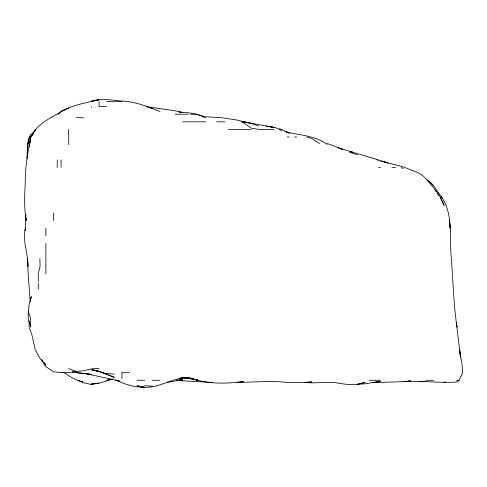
<?xml version="1.0" encoding="UTF-8"?>
<svg xmlns="http://www.w3.org/2000/svg" width="487" height="487" viewBox="0 0 487 487"><rect width="100%" height="100%" fill="white"/><g stroke="black" fill="none" stroke-linecap="round" stroke-linejoin="round"><path stroke-width="0.73" d="M29.147 320.988L29.104 327.069L31.832 334.672L35.326 349.873L39.38 357.476L45.888 365.08L44.287 362.742M28.276 311.863L28.209 319.466L30.687 326.509M29.421 146.904L29.445 144.621M27.503 146.143L27.175 158.305C27.54 150.361 26.438 141.693 30.687 134.576L33.609 132.592M57.137 167.431L57.32 159.827M25.184 230.521L25.902 214.42M25.251 230.521L25.348 228.245C22.311 241.022 28.167 253.447 27.978 266.255L27.497 258.652L28.143 273.858L30.255 301.983M31.089 298.093L31.253 296.662L29.19 304.265L28.27 311.863L30.687 318.553L30.687 327.069M29.585 143.951L30.687 138.6C27.479 153.064 25.16 167.772 25.257 182.631C24.709 195.324 23.863 208.04 26.304 220.641L26.268 218.359M29.543 137.017L27.625 144.621L28.441 142.551M27.558 144.621L28.392 142.551M30.687 136.987L29.561 143.933L30.669 137.017L35.606 129.42L30.669 137.017L29.062 144.621L29.153 146.904M236.7 382.453L273.95 381.333L289.15 382.593L304.357 382.532L311.954 381.911L304.357 382.453C314.492 383.458 324.628 381.966 334.764 382.545C344.772 384.219 355.455 386.392 365.171 382.258L357.568 384.2L365.171 383.793L380.377 381.339L372.774 382.599L403.181 381.686L410.784 380.98L403.181 381.644C420.951 380.56 438.714 383.099 456.392 382.064L459.131 380.28L462.65 372.683L462.139 365.08L459.618 349.873L460.489 357.476L456.392 322.631L456.97 327.069C453.525 304.405 453.19 281.468 451.352 258.652C449.081 237.753 453.939 214.937 441.192 196.456L441.989 197.838L433.588 185.675L430.587 182.631L427.136 180.178L430.575 182.631L433.588 185.748M33.043 134.302L30.687 137.017C36.488 124.903 49.09 118.414 60.431 112.387M32.854 134.12L30.687 135.946L33.025 134.047M59.018 113.483L57.983 114.214L61.094 111.243L68.691 108.138M64.546 109.983L61.094 111.517C72.709 104.888 86.254 102.806 99.105 99.713L91.501 101.235C101.399 98.386 111.864 99.963 121.908 101.186L114.305 101.746L106.702 101.588M433.588 380.268L425.985 380.28M112.138 379.19L99.105 383.342L91.501 383.92L94.953 383.482M112.235 379.093L106.702 380.28L112.923 379.099M98.411 383.099L91.501 384.578L83.898 382.855L78.097 380.28L82.607 381.93M167.522 382.362L182.722 379.61L177.158 380.28M63.164 372.263L61.094 372.567L53.491 371.782L45.888 366.62L44.475 365.08L41.626 359.376M179.271 378.265L182.722 377.809L190.326 378.04L197.929 380.28L190.326 378.454L182.722 377.809L180.653 378.04M96.341 383.306L98.411 383.038M236.627 382.392L243.537 381.577C225.913 383.872 207.231 384.261 190.326 378.04C171.899 375.721 155.639 392.492 137.115 385.722L144.712 387.202C134.771 387.445 125.311 384.511 116.423 380.28L119.851 381.187M76.295 371.898L68.691 372.452L61.094 372.305M99.105 368.44L91.501 368.872L83.898 370.729L76.295 371.447L68.691 368.549M408.502 381.12L410.784 381.114M106.702 106.61L99.105 106.61L99.105 101.753M175.119 114.214L188.408 114.214M190.326 114.214L196.444 114.214L205.532 116.819L220.733 117.604L235.939 119.845L251.14 123.406L258.743 126.036M182.722 121.817L205.532 121.817M216.63 121.817L224.775 121.817M228.336 129.42L251.14 129.42M273.95 129.42L258.743 129.42L251.14 128.111L243.537 122.687L241.315 121.817M287.093 137.017L289.15 137.017M294.428 137.017L296.753 137.017M378.442 167.431L380.377 167.431M391.992 167.431L395.578 167.431M122.085 372.683L129.512 372.683M137.115 380.28L144.712 380.28M152.315 380.28L159.919 380.28M369.103 380.28L380.377 380.28M456.544 380.28L459.131 380.28M418.382 381.571L425.985 381.601M212.369 382.417L177.402 380.548M443.955 382.045L445.337 382.112M76.295 117.501L83.898 117.903M121.908 101.034C135.143 101.521 147.75 106.653 159.919 111.493M144.712 385.631L152.315 386.197M179.271 111.967L190.326 113.002L196.444 114.214M117.044 380.408L83.898 373.225L91.501 374.46L76.295 372.683L74.225 371.758M83.898 373.359L76.295 372.683L75.126 371.898M117.16 380.408L115.656 380.28L119.826 381.248M106.702 373.462L114.305 374.217M179.271 112.132L182.722 112.57L175.119 110.805L146.057 106.61L152.315 108.291M267.728 126.334L266.346 126.084L273.95 127.29L281.486 129.42M269.11 126.577L273.95 127.436L243.537 121.817L251.14 123.406M197.235 379.872L190.326 378.624L197.929 380.244L190.326 378.454M91.501 369.931L99.105 371.344L114.305 377.382L102.842 372.683L92.189 369.87L99.105 371.319L92.883 369.828M286.386 132.044C300.199 135.276 315.363 135.587 327.161 144.42M286.386 132.087L289.15 132.677L285.005 131.368M337.528 147.628L378.162 159.827M340.291 148.675L342.367 149.192L327.161 143.428M306.597 137.017L311.954 138.545L319.557 143.622M357.568 154.817L349.368 152.224M82.48 381.93C75.935 380.085 69.769 376.908 64.461 372.683M380.377 160.424L387.975 163.035L381.759 161.27L403.181 166.889L418.382 172.836L421.992 175.028L425.985 178.741L435.579 190.234L440.772 197.838L444.193 205.441L440.443 197.838M287.08 132.409L289.15 133.207L281.547 129.445M377.041 159.827L380.377 161.234M197.929 114.64L205.532 117.927M103.134 372.683L106.702 374.284M279.276 129.42L281.547 130.766M401.355 167.431L403.181 168.745M72.575 371.666L73.549 372.683L72.666 371.575M435.013 190.234L435.847 191.403M437.101 193.156L438.769 195.494M27.284 152.224L27.534 156.37M39.897 258.652L40.08 266.255L38.284 273.858L38.284 281.456M121.908 372.774L121.908 378.502M91.501 106.61L91.501 107.304M68.691 129.42L68.691 144.621M61.094 159.827L61.094 167.431M53.491 213.038L53.491 220.641M45.888 228.245L45.888 235.848M45.888 243.445L45.888 273.858M38.284 283.306L38.284 289.059M182.722 380.28L176.732 380.28L182.722 380.286M352.357 152.224L349.964 151.427L352.363 152.224M450.183 228.245L449.391 220.641L450.134 228.245"/></g></svg>
